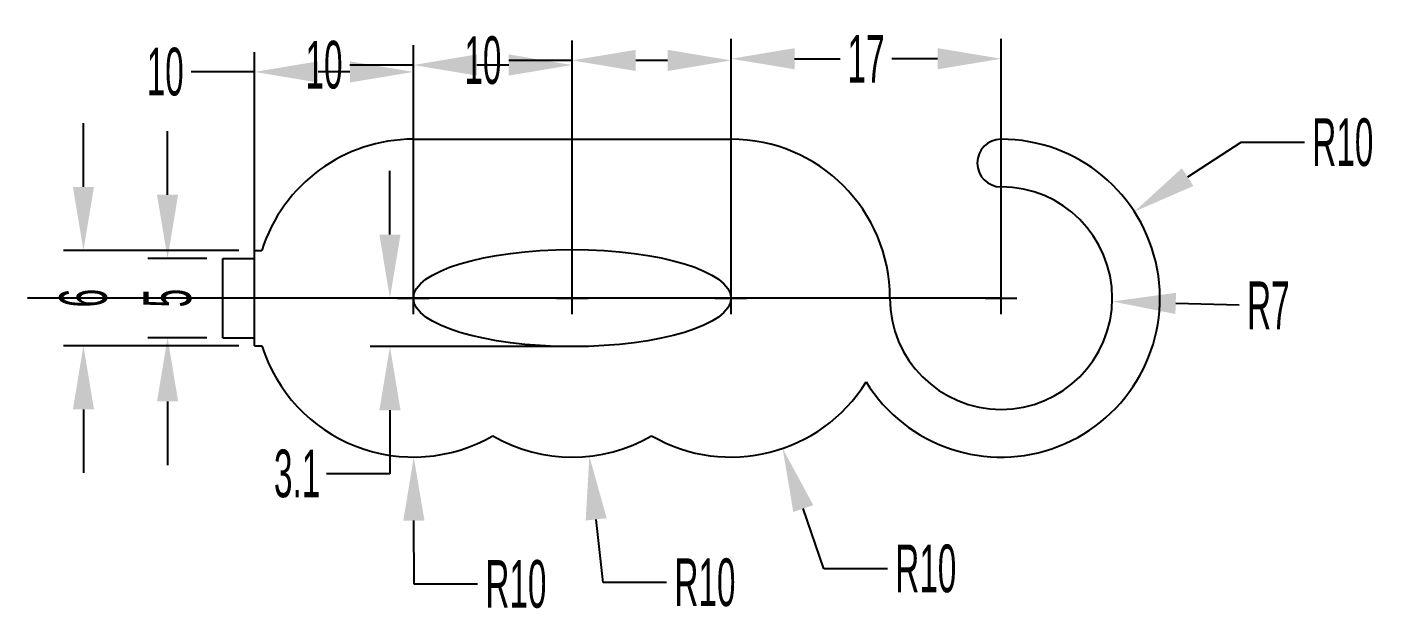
# Model space of a CAD drawing. Header units: millimetres. Extents: x 1568 to 31342, y 459 to 4403.
# Drawn here: x 7098.6 to 7185, y 1781 to 1818 of the extents above; entities that cross this region are included whole.
import ezdxf

# ---------------------------------------------------------------- set-up
doc = ezdxf.new("R2010")
doc.units = ezdxf.units.MM
doc.header["$LTSCALE"] = 0.5
doc.linetypes.add('CENTER2', pattern=[28.575, 19.05, -3.175, 3.175, -3.175])
doc.layers.add('centre line', color=3, linetype='CENTER2')
doc.layers.add('drawing', color=7, linetype='Continuous')
doc.styles.get("Standard").update_dxf_attribs({"font": 'arial.ttf', "width": 0.5})
doc.dimstyles.new('DARSHU2', dxfattribs={"dimtxt": 3, "dimasz": 4, "dimexe": 1.25, "dimexo": 1, "dimtad": 0, "dimtoh": 1, "dimdec": 1, "dimdsep": 46, "dimtxsty": 'Standard', "dimcen": 1, "dimclrd": 6, "dimclre": 6, "dimclrt": 6, "dimadec": 0, "dimazin": 0, "dimtfac": 1, "dimtdec": 1, "dimtofl": 0, "dimtmove": 0, "dimatfit": 3, "dimfxl": 1, "dimtfillclr": 256, "dimlwd": 25, "dimlwe": 25, "dimarcsym": 0})

# ---------------------------------------------------------------- blocks, each defined once
blk = doc.blocks.new('*D134')
at = {"layer": 'centre line', "color": 6, "linetype": 'Continuous', "lineweight": 25, "transparency": 16777216}
for p, q in [((7175.022, 1810.786), (7171.665, 1808.61)), ((7179.022, 1810.786), (7175.022, 1810.786))]:
    blk.add_line(p, q, dxfattribs=at)
at = {"layer": 'centre line', "color": 6, "lineweight": 25, "transparency": 16777216}
for p, q in [((7159.919, 1799.993), (7159.919, 1801.993)), ((7158.919, 1800.993), (7160.919, 1800.993))]:
    blk.add_line(p, q, dxfattribs=at)
at = {"layer": 'centre line', "color": 6, "transparency": 16777216}
blk.add_solid([(7171.303, 1809.169), (7172.028, 1808.05), (7168.309, 1806.433)], dxfattribs=at)
at = {"layer": 'Defpoints', "color": 0, "transparency": 16777216}
for p in [(7168.309, 1806.433), (7159.919, 1800.993)]:
    blk.add_point(p, dxfattribs=at)
at = {"layer": 'centre line', "color": 6, "transparency": 16777216, "insert": (7181.436, 1810.786), "char_height": 3, "attachment_point": 5}
blk.add_mtext('R10', dxfattribs=at)
blk = doc.blocks.new('*D135')
at = {"layer": 'centre line', "color": 6, "lineweight": 25, "transparency": 16777216}
for p, q in [((7159.919, 1799.993), (7159.919, 1801.993)), ((7158.919, 1800.993), (7160.919, 1800.993))]:
    blk.add_line(p, q, dxfattribs=at)
at = {"layer": 'centre line', "color": 6, "linetype": 'Continuous', "lineweight": 25, "transparency": 16777216}
blk.add_line((7174.912, 1800.54), (7170.914, 1800.661), dxfattribs=at)
at = {"layer": 'centre line', "color": 6, "transparency": 16777216}
blk.add_solid([(7170.934, 1801.327), (7170.894, 1799.995), (7166.916, 1800.782)], dxfattribs=at)
at = {"layer": 'Defpoints', "color": 0, "transparency": 16777216}
for p in [(7159.919, 1800.993), (7166.916, 1800.782)]:
    blk.add_point(p, dxfattribs=at)
at = {"layer": 'centre line', "color": 6, "transparency": 16777216, "insert": (7176.747, 1800.54), "char_height": 3, "attachment_point": 5}
blk.add_mtext('R7', dxfattribs=at)
blk = doc.blocks.new('*D136')
at = {"layer": 'centre line', "color": 6, "lineweight": 25, "transparency": 16777216}
for p, q in [((7142.919, 1799.993), (7142.919, 1801.993)), ((7141.919, 1800.993), (7143.919, 1800.993))]:
    blk.add_line(p, q, dxfattribs=at)
at = {"layer": 'centre line', "color": 6, "linetype": 'Continuous', "lineweight": 25, "transparency": 16777216}
for p, q in [((7148.766, 1783.969), (7147.466, 1787.752)), ((7152.766, 1783.969), (7148.766, 1783.969))]:
    blk.add_line(p, q, dxfattribs=at)
at = {"layer": 'centre line', "color": 6, "transparency": 16777216}
blk.add_solid([(7148.097, 1787.968), (7146.836, 1787.535), (7146.167, 1791.535)], dxfattribs=at)
at = {"layer": 'Defpoints', "color": 0, "transparency": 16777216}
for p in [(7142.919, 1800.993), (7146.167, 1791.535)]:
    blk.add_point(p, dxfattribs=at)
at = {"layer": 'centre line', "color": 6, "transparency": 16777216, "insert": (7155.18, 1783.969), "char_height": 3, "attachment_point": 5}
blk.add_mtext('R10', dxfattribs=at)
blk = doc.blocks.new('*D137')
at = {"layer": 'centre line', "color": 6, "lineweight": 25, "transparency": 16777216}
for p, q in [((7132.919, 1799.993), (7132.919, 1801.993)), ((7131.919, 1800.993), (7133.919, 1800.993))]:
    blk.add_line(p, q, dxfattribs=at)
at = {"layer": 'centre line', "color": 6, "linetype": 'Continuous', "lineweight": 25, "transparency": 16777216}
for p, q in [((7134.86, 1783.097), (7134.429, 1787.074)), ((7138.86, 1783.097), (7134.86, 1783.097))]:
    blk.add_line(p, q, dxfattribs=at)
at = {"layer": 'centre line', "color": 6, "transparency": 16777216}
blk.add_solid([(7135.091, 1787.146), (7133.766, 1787.002), (7133.997, 1791.051)], dxfattribs=at)
at = {"layer": 'Defpoints', "color": 0, "transparency": 16777216}
for p in [(7132.919, 1800.993), (7133.997, 1791.051)]:
    blk.add_point(p, dxfattribs=at)
at = {"layer": 'centre line', "color": 6, "transparency": 16777216, "insert": (7141.275, 1783.097), "char_height": 3, "attachment_point": 5}
blk.add_mtext('R10', dxfattribs=at)
blk = doc.blocks.new('*D138')
at = {"layer": 'centre line', "color": 6, "lineweight": 25, "transparency": 16777216}
for p, q in [((7122.919, 1799.993), (7122.919, 1801.993)), ((7121.919, 1800.993), (7123.919, 1800.993))]:
    blk.add_line(p, q, dxfattribs=at)
at = {"layer": 'centre line', "color": 6, "linetype": 'Continuous', "lineweight": 25, "transparency": 16777216}
for p, q in [((7122.959, 1782.993), (7122.95, 1786.993)), ((7126.959, 1782.993), (7122.959, 1782.993))]:
    blk.add_line(p, q, dxfattribs=at)
at = {"layer": 'centre line', "color": 6, "transparency": 16777216}
blk.add_solid([(7123.617, 1786.994), (7122.284, 1786.991), (7122.941, 1790.993)], dxfattribs=at)
at = {"layer": 'Defpoints', "color": 0, "transparency": 16777216}
for p in [(7122.919, 1800.993), (7122.941, 1790.993)]:
    blk.add_point(p, dxfattribs=at)
at = {"layer": 'centre line', "color": 6, "transparency": 16777216, "insert": (7129.374, 1782.993), "char_height": 3, "attachment_point": 5}
blk.add_mtext('R10', dxfattribs=at)
blk = doc.blocks.new('*D139')
at = {"layer": 'centre line', "color": 6, "linetype": 'Continuous', "lineweight": 25, "transparency": 16777216}
for p, q in [((7142.919, 1801.993), (7142.919, 1817.303)), ((7159.919, 1801.993), (7159.919, 1817.303)), ((7146.919, 1816.053), (7149.79, 1816.053)), ((7155.919, 1816.053), (7153.048, 1816.053))]:
    blk.add_line(p, q, dxfattribs=at)
at = {"layer": 'centre line', "color": 6, "transparency": 16777216}
for points in [[(7146.919, 1816.72), (7146.919, 1815.387), (7142.919, 1816.053)], [(7155.919, 1816.72), (7155.919, 1815.387), (7159.919, 1816.053)]]:
    blk.add_solid(points, dxfattribs=at)
at = {"layer": 'Defpoints', "color": 0, "transparency": 16777216}
for p in [(7142.919, 1816.053), (7142.919, 1800.993), (7159.919, 1800.993)]:
    blk.add_point(p, dxfattribs=at)
at = {"layer": 'centre line', "color": 6, "transparency": 16777216, "insert": (7151.419, 1816.053), "char_height": 3, "attachment_point": 5}
blk.add_mtext('17', dxfattribs=at)
blk = doc.blocks.new('*D140')
at = {"layer": 'centre line', "color": 6, "linetype": 'Continuous', "lineweight": 25, "transparency": 16777216}
for p, q in [((7132.919, 1801.993), (7132.919, 1817.199)), ((7142.919, 1801.993), (7142.919, 1817.199)), ((7132.919, 1815.949), (7128.919, 1815.949)), ((7138.919, 1815.949), (7136.919, 1815.949))]:
    blk.add_line(p, q, dxfattribs=at)
at = {"layer": 'centre line', "color": 6, "transparency": 16777216}
for points in [[(7136.919, 1816.615), (7136.919, 1815.282), (7132.919, 1815.949)], [(7138.919, 1816.615), (7138.919, 1815.282), (7142.919, 1815.949)]]:
    blk.add_solid(points, dxfattribs=at)
at = {"layer": 'Defpoints', "color": 0, "transparency": 16777216}
for p in [(7132.919, 1815.949), (7132.919, 1800.993), (7142.919, 1800.993)]:
    blk.add_point(p, dxfattribs=at)
at = {"layer": 'centre line', "color": 6, "transparency": 16777216, "insert": (7127.293, 1815.949), "char_height": 3, "attachment_point": 5}
blk.add_mtext('10', dxfattribs=at)
blk = doc.blocks.new('*D141')
at = {"layer": 'centre line', "color": 6, "linetype": 'Continuous', "lineweight": 25, "transparency": 16777216}
for p, q in [((7122.919, 1801.993), (7122.919, 1816.909)), ((7132.919, 1801.993), (7132.919, 1816.909)), ((7122.919, 1815.659), (7118.919, 1815.659)), ((7128.919, 1815.659), (7126.919, 1815.659))]:
    blk.add_line(p, q, dxfattribs=at)
at = {"layer": 'centre line', "color": 6, "transparency": 16777216}
for points in [[(7126.919, 1816.326), (7126.919, 1814.992), (7122.919, 1815.659)], [(7128.919, 1816.326), (7128.919, 1814.992), (7132.919, 1815.659)]]:
    blk.add_solid(points, dxfattribs=at)
at = {"layer": 'Defpoints', "color": 0, "transparency": 16777216}
for p in [(7122.919, 1815.659), (7122.919, 1800.993), (7132.919, 1800.993)]:
    blk.add_point(p, dxfattribs=at)
at = {"layer": 'centre line', "color": 6, "transparency": 16777216, "insert": (7117.293, 1815.659), "char_height": 3, "attachment_point": 5}
blk.add_mtext('10', dxfattribs=at)
blk = doc.blocks.new('*D142')
at = {"layer": 'centre line', "color": 6, "linetype": 'Continuous', "lineweight": 25, "transparency": 16777216}
for p, q in [((7112.919, 1801.993), (7112.919, 1816.475)), ((7122.919, 1801.993), (7122.919, 1816.475)), ((7112.919, 1815.225), (7108.919, 1815.225)), ((7118.919, 1815.225), (7116.919, 1815.225))]:
    blk.add_line(p, q, dxfattribs=at)
at = {"layer": 'centre line', "color": 6, "transparency": 16777216}
for points in [[(7116.919, 1815.891), (7116.919, 1814.558), (7112.919, 1815.225)], [(7118.919, 1815.891), (7118.919, 1814.558), (7122.919, 1815.225)]]:
    blk.add_solid(points, dxfattribs=at)
at = {"layer": 'Defpoints', "color": 0, "transparency": 16777216}
for p in [(7112.919, 1815.225), (7112.919, 1800.993), (7122.919, 1800.993)]:
    blk.add_point(p, dxfattribs=at)
at = {"layer": 'centre line', "color": 6, "transparency": 16777216, "insert": (7107.293, 1815.225), "char_height": 3, "attachment_point": 5}
blk.add_mtext('10', dxfattribs=at)
blk = doc.blocks.new('*D143')
at = {"layer": 'centre line', "color": 6, "linetype": 'Continuous', "lineweight": 25, "transparency": 16777216}
for p, q in [((7107.442, 1807.493), (7107.442, 1811.493)), ((7109.919, 1803.493), (7106.192, 1803.493)), ((7109.919, 1798.493), (7106.192, 1798.493)), ((7107.442, 1794.493), (7107.442, 1790.493))]:
    blk.add_line(p, q, dxfattribs=at)
at = {"layer": 'centre line', "color": 6, "transparency": 16777216}
for points in [[(7106.775, 1807.493), (7108.109, 1807.493), (7107.442, 1803.493)], [(7106.775, 1794.493), (7108.109, 1794.493), (7107.442, 1798.493)]]:
    blk.add_solid(points, dxfattribs=at)
at = {"layer": 'Defpoints', "color": 0, "transparency": 16777216}
for p in [(7110.919, 1803.493), (7107.442, 1798.493), (7110.919, 1798.493)]:
    blk.add_point(p, dxfattribs=at)
at = {"layer": 'centre line', "color": 6, "transparency": 16777216, "insert": (7107.442, 1800.993), "char_height": 3, "attachment_point": 5, "rotation": 90}
blk.add_mtext('5', dxfattribs=at)
blk = doc.blocks.new('*D144')
at = {"layer": 'centre line', "color": 6, "linetype": 'Continuous', "lineweight": 25, "transparency": 16777216}
for p, q in [((7102.145, 1807.993), (7102.145, 1811.993)), ((7111.919, 1803.993), (7100.895, 1803.993)), ((7111.919, 1797.993), (7100.895, 1797.993)), ((7102.145, 1793.993), (7102.145, 1789.993))]:
    blk.add_line(p, q, dxfattribs=at)
at = {"layer": 'centre line', "color": 6, "transparency": 16777216}
for points in [[(7101.479, 1807.993), (7102.812, 1807.993), (7102.145, 1803.993)], [(7101.479, 1793.993), (7102.812, 1793.993), (7102.145, 1797.993)]]:
    blk.add_solid(points, dxfattribs=at)
at = {"layer": 'Defpoints', "color": 0, "transparency": 16777216}
for p in [(7112.919, 1803.993), (7102.145, 1797.993), (7112.919, 1797.993)]:
    blk.add_point(p, dxfattribs=at)
at = {"layer": 'centre line', "color": 6, "transparency": 16777216, "insert": (7102.145, 1800.993), "char_height": 3, "attachment_point": 5, "rotation": 90}
blk.add_mtext('6', dxfattribs=at)
blk = doc.blocks.new('*D145')
at = {"layer": 'centre line', "color": 6, "linetype": 'Continuous', "lineweight": 25, "transparency": 16777216}
for p, q in [((7121.442, 1804.993), (7121.442, 1808.993)), ((7131.919, 1800.993), (7120.192, 1800.993)), ((7131.919, 1797.943), (7120.192, 1797.943)), ((7121.442, 1793.943), (7121.442, 1789.943)), ((7121.442, 1789.943), (7117.442, 1789.943))]:
    blk.add_line(p, q, dxfattribs=at)
at = {"layer": 'centre line', "color": 6, "transparency": 16777216}
for points in [[(7120.775, 1804.993), (7122.109, 1804.993), (7121.442, 1800.993)], [(7120.775, 1793.943), (7122.109, 1793.943), (7121.442, 1797.943)]]:
    blk.add_solid(points, dxfattribs=at)
at = {"layer": 'Defpoints', "color": 0, "transparency": 16777216}
for p in [(7132.919, 1800.993), (7121.442, 1797.943), (7132.919, 1797.943)]:
    blk.add_point(p, dxfattribs=at)
at = {"layer": 'centre line', "color": 6, "transparency": 16777216, "insert": (7115.597, 1789.943), "char_height": 3, "attachment_point": 5}
blk.add_mtext('3.1', dxfattribs=at)

msp = doc.modelspace()

# ---------------------------------------------------------------- linework, layer by layer
at = {"layer": 'drawing'}
for p, q in [((7122.919, 1810.993), (7142.919, 1810.993)), ((7112.919, 1797.993), (7112.919, 1803.993)), ((7112.919, 1803.993), (7113.38, 1803.993)), ((7110.919, 1798.493), (7110.919, 1803.493)), ((7110.919, 1803.493), (7112.919, 1803.493)), ((7112.919, 1800.993), (7098.62, 1800.993)), ((7122.919, 1800.993), (7112.919, 1800.993)), ((7132.919, 1800.993), (7122.919, 1800.993)), ((7142.919, 1800.993), (7132.919, 1800.993)), ((7159.919, 1800.993), (7142.919, 1800.993)), ((7152.919, 1800.993), (7142.919, 1800.993)), ((7110.919, 1798.493), (7112.919, 1798.493)), ((7112.919, 1797.993), (7113.38, 1797.993))]:
    msp.add_line(p, q, dxfattribs=at)
for centre, radius, start, end in [((7122.919, 1800.993), 10, 90, 162.5424), ((7142.919, 1800.993), 10, 0, 90), ((7159.919, 1800.993), 10, 211.78833, 90), ((7159.919, 1809.493), 1.5, 90, 270), ((7159.919, 1800.993), 7, 180, 90), ((7122.919, 1800.993), 10, 197.4576, 300), ((7142.919, 1800.993), 10, 240, 328.21167), ((7132.919, 1800.993), 10, 240, 300)]:
    msp.add_arc(centre, radius, start, end, dxfattribs=at)
msp.add_ellipse((7132.919, 1800.993), major_axis=(10, 0), ratio=0.305, dxfattribs=at)

# ---------------------------------------------------------------- dimensions: what is measured, and where the dimension line sits
at = {"layer": 'centre line'}
for base, p1, p2, picture, middle in [((7122.919, 1815.659), (7132.919, 1800.993), (7122.919, 1800.993), '*D141', (7117.293, 1815.659)), ((7132.919, 1815.949), (7142.919, 1800.993), (7132.919, 1800.993), '*D140', (7127.293, 1815.949)), ((7142.919, 1816.053), (7159.919, 1800.993), (7142.919, 1800.993), '*D139', (7151.419, 1816.053)), ((7112.919, 1815.225), (7122.919, 1800.993), (7112.919, 1800.993), '*D142', (7107.293, 1815.225))]:
    dim = msp.add_linear_dim(base=base, p1=p1, p2=p2, dimstyle='DARSHU2', dxfattribs=at)
    dim.commit()
    dim.dimension.update_dxf_attribs({"geometry": picture, "text_midpoint": middle})
for center, mpoint, picture, middle in [((7159.919, 1800.993), (7168.309, 1806.433), '*D134', (7181.436, 1810.786)), ((7159.919, 1800.993), (7166.916, 1800.782), '*D135', (7176.747, 1800.54)), ((7122.919, 1800.993), (7122.941, 1790.993), '*D138', (7129.374, 1782.993)), ((7132.919, 1800.993), (7133.997, 1791.051), '*D137', (7141.275, 1783.097)), ((7142.919, 1800.993), (7146.167, 1791.535), '*D136', (7155.18, 1783.969))]:
    dim = msp.add_radius_dim(center=center, mpoint=mpoint, dimstyle='DARSHU2', dxfattribs=at)
    dim.commit()
    dim.dimension.update_dxf_attribs({"geometry": picture, "text_midpoint": middle})
for base, p1, p2, picture, middle in [((7102.145, 1797.993), (7112.919, 1803.993), (7112.919, 1797.993), '*D144', (7102.145, 1800.993)), ((7107.442, 1798.493), (7110.919, 1803.493), (7110.919, 1798.493), '*D143', (7107.442, 1800.993)), ((7121.441929504, 1797.942510888), (7132.918910401, 1800.992510888), (7132.918910401, 1797.942510888), '*D145', (7115.596772615, 1789.942510888))]:
    dim = msp.add_linear_dim(base=base, p1=p1, p2=p2, angle=90, dimstyle='DARSHU2', dxfattribs=at)
    dim.commit()
    dim.dimension.update_dxf_attribs({"geometry": picture, "text_midpoint": middle})

doc.saveas('drawing.dxf')
